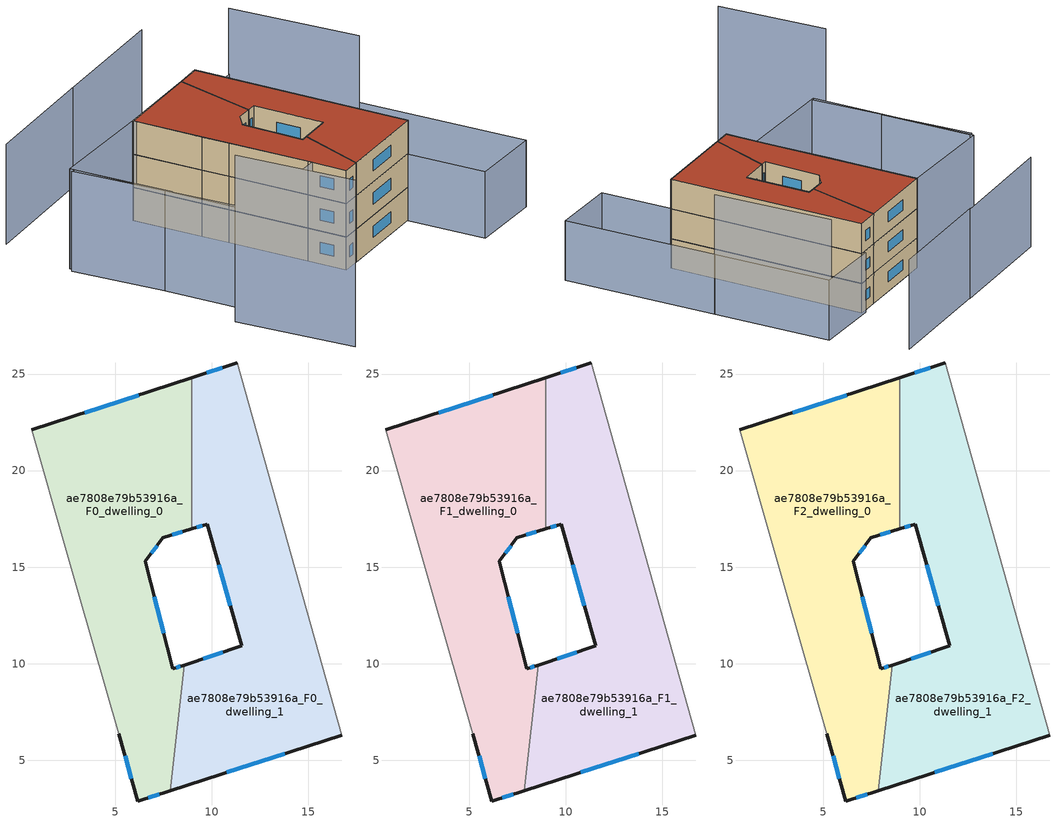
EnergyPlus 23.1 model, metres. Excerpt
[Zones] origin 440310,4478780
ae7808e79b53916a_F0_dwelling_0
 floor ground (EU_floor_Construction): 7.84,3.43 8.56,9.93 7.97,9.74 6.55,15.31 7.47,16.52 8.95,16.97 8.95,24.8 0.68,22.1 2.46,15.85 3.14,13.5 5.18,6.38 6.16,2.89 z0
 wall outside (EU_wall_Construction): 0.68,22.1 8.95,24.8 / 8.95,16.97 7.47,16.52 6.55,15.31 7.97,9.74 8.56,9.93 / 7.84,3.43 6.16,2.89 5.18,6.38 z0:3
 wall adiabatic (EU_wall_Construction): 5.18,6.38 3.14,13.5 2.46,15.85 0.68,22.1 z0:3
 wall to ae7808e79b53916a_F0_dwelling_1 (EU_wall_Construction): 8.95,24.8 8.95,16.97 / 8.56,9.93 7.84,3.43 z0:3
 window (EU_Window_Construction): 3.42,23 6.21,23.91 / 8.46,16.82 7.96,16.67 / 7.16,16.12 6.85,15.71 / 7.02,13.46 7.5,11.58 / 8.17,9.8 8.37,9.87 / 7.28,3.25 6.72,3.07 / 5.84,4.05 5.51,5.22 z0.99:2.01
ae7808e79b53916a_F0_dwelling_1
 floor ground (EU_floor_Construction): 16.72,6.29 11.31,25.57 8.95,24.8 8.95,16.97 9.77,17.22 11.54,10.92 8.56,9.93 7.84,3.43 z0
 wall outside (EU_wall_Construction): 8.56,9.93 11.54,10.92 9.77,17.22 8.95,16.97 / 8.95,24.8 11.31,25.57 / 16.72,6.29 7.84,3.43 z0:3
 wall adiabatic (EU_wall_Construction): 11.31,25.57 16.72,6.29 z0:3
 window (EU_Window_Construction): 9.55,10.26 10.56,10.59 / 10.96,13.01 10.36,15.13 / 9.5,17.14 9.22,17.06 / 9.74,25.06 10.53,25.32 / 13.78,5.34 10.78,4.38 z0.99:2.01
ae7808e79b53916a_F1_dwelling_0
 floor to ae7808e79b53916a_F0_dwelling_0 (EU_floor_Construction): 7.83,3.43 8.56,9.93 7.97,9.74 6.55,15.31 7.47,16.52 8.95,16.97 8.95,24.8 0.68,22.1 2.46,15.85 3.14,13.5 5.18,6.38 6.16,2.89 z3
 wall outside (EU_wall_Construction): 0.68,22.1 8.95,24.8 / 8.95,16.97 7.47,16.52 6.55,15.31 7.97,9.74 8.56,9.93 / 7.84,3.43 6.16,2.89 5.18,6.38 z3:6
 wall adiabatic (EU_wall_Construction): 5.18,6.38 3.14,13.5 2.46,15.85 0.68,22.1 z3:6
 wall to ae7808e79b53916a_F1_dwelling_1 (EU_wall_Construction): 8.95,24.8 8.95,16.97 / 8.56,9.93 7.84,3.43 z3:6
 window (EU_Window_Construction): 3.42,23 6.21,23.91 / 8.46,16.82 7.96,16.67 / 7.16,16.12 6.85,15.71 / 7.02,13.46 7.5,11.58 / 8.17,9.8 8.37,9.87 / 7.28,3.25 6.72,3.07 / 5.84,4.05 5.51,5.22 z3.99:5.01
ae7808e79b53916a_F1_dwelling_1
 floor to ae7808e79b53916a_F0_dwelling_1 (EU_floor_Construction): 16.72,6.29 11.31,25.57 8.95,24.8 8.95,16.97 9.77,17.22 11.54,10.92 8.56,9.93 7.83,3.43 z3
 wall outside (EU_wall_Construction): 8.56,9.93 11.54,10.92 9.77,17.22 8.95,16.97 / 8.95,24.8 11.31,25.57 / 16.72,6.29 7.84,3.43 z3:6
 wall adiabatic (EU_wall_Construction): 11.31,25.57 16.72,6.29 z3:6
 window (EU_Window_Construction): 9.55,10.26 10.56,10.59 / 10.96,13.01 10.36,15.13 / 9.5,17.14 9.22,17.06 / 9.74,25.06 10.53,25.32 / 13.78,5.34 10.78,4.38 z3.99:5.01
ae7808e79b53916a_F2_dwelling_0
 floor to ae7808e79b53916a_F1_dwelling_0 (EU_floor_Construction): 7.83,3.43 8.56,9.93 7.97,9.74 6.55,15.31 7.47,16.52 8.95,16.97 8.95,24.8 0.68,22.1 2.46,15.85 3.14,13.5 5.18,6.38 6.16,2.89 z6
 wall outside (EU_wall_Construction): 0.68,22.1 8.95,24.8 / 8.95,16.97 7.47,16.52 6.55,15.31 7.97,9.74 8.56,9.93 / 7.84,3.43 6.16,2.89 5.18,6.38 z6:9
 wall adiabatic (EU_wall_Construction): 5.18,6.38 3.14,13.5 2.46,15.85 0.68,22.1 z6:9
 wall to ae7808e79b53916a_F2_dwelling_1 (EU_wall_Construction): 8.95,24.8 8.95,16.97 / 8.56,9.93 7.84,3.43 z6:9
 window (EU_Window_Construction): 3.42,23 6.21,23.91 / 8.46,16.82 7.96,16.67 / 7.16,16.12 6.85,15.71 / 7.02,13.46 7.5,11.58 / 8.17,9.8 8.37,9.87 / 7.28,3.25 6.72,3.07 / 5.84,4.05 5.51,5.22 z6.99:8.01
 roof outside (EU_roof_Construction): 8.95,24.8 8.95,16.97 7.47,16.52 6.55,15.31 7.97,9.74 8.56,9.93 7.84,3.43 6.16,2.89 5.18,6.38 3.14,13.5 2.46,15.85 0.68,22.1 z9
ae7808e79b53916a_F2_dwelling_1
 floor to ae7808e79b53916a_F1_dwelling_1 (EU_floor_Construction): 16.72,6.29 11.31,25.57 8.95,24.8 8.95,16.97 9.77,17.22 11.54,10.92 8.56,9.93 7.83,3.43 z6
 wall outside (EU_wall_Construction): 8.56,9.93 11.54,10.92 9.77,17.22 8.95,16.97 / 8.95,24.8 11.31,25.57 / 16.72,6.29 7.84,3.43 z6:9
 wall adiabatic (EU_wall_Construction): 11.31,25.57 16.72,6.29 z6:9
 window (EU_Window_Construction): 9.55,10.26 10.56,10.59 / 10.96,13.01 10.36,15.13 / 9.5,17.14 9.22,17.06 / 9.74,25.06 10.53,25.32 / 13.78,5.34 10.78,4.38 z6.99:8.01
 roof outside (EU_roof_Construction): 11.31,25.57 16.72,6.29 7.84,3.43 8.56,9.93 11.54,10.92 9.77,17.22 8.95,16.97 8.95,24.8 z9
shading: -7.34,2.27 -3.89,-8.18 z0:15; -9.84,18.68 -4.68,3.12 / -9.51,18.77 -6.87,10.01 / 2,30.29 -9.91,26.21 / 13.75,34.17 1.88,30.21 / -4.98,3.02 -9.62,19.14 / -9.62,19.14 0.68,22.1 / 0.68,22.1 5.32,5.98 / 5.32,5.98 -4.98,3.02 z0:9; 17.53,27.61 25.35,1.28 / 25.35,1.28 18.68,-0.7 / 18.68,-0.7 10.87,25.63 / 10.87,25.63 17.53,27.61 z0:6; 20.93,16.17 17.21,27.53 z0:12
[Building]
EU S2 Campaign: North Axis=0; Terrain=City; Solar Distribution=FullExterior
[Site:Location]
Madrid: Latitude=40.5; Longitude=-3.5; Time Zone=1; Elevation=609
[SizingPeriod:WeatherFileDays]
AnnualSizingPeriod: Begin Month=1; Begin Day of Month=1; End Month=12; End Day of Month=31; Day of Week for Start Day=Monday; Use Weather File Daylight Saving Period=No; Use Weather File Rain and Snow Indicators=No
[MATERIAL]
EU_InternalMass_Material: Roughness=MediumRough; Thickness=0.1; Conductivity=1; Density=1800; Specific Heat=900; Thermal Absorptance=0.9; Solar Absorptance=0.7; Visible Absorptance=0.7
[MATERIAL:NOMASS] Roughness=MediumRough; Thermal Absorptance=0.9; Solar Absorptance=0.7; Visible Absorptance=0.7
Name | Thermal Resistance
EU_wall_NoMass | 0.609216
EU_roof_NoMass | 0.513268
EU_floor_NoMass | 0.568163
[WINDOWMATERIAL:SIMPLEGLAZINGSYSTEM]
EU_Window_SimpleGlazing: UFactor=5.50606; Solar Heat Gain Coefficient=0.85; Visible Transmittance=0.85
[CONSTRUCTION]
EU_wall_Construction: EU_wall_NoMass
EU_roof_Construction: EU_roof_NoMass
EU_floor_Construction: EU_floor_NoMass
EU_InternalMass_Construction: EU_InternalMass_Material
EU_Window_Construction: EU_Window_SimpleGlazing
[ZONE] Type=1; Multiplier=1; Ceiling Height=autocalculate; Floor Area=autocalculate; Part of Total Floor Area=Yes
Name | Volume
ae7808e79b53916a_F0_dwelling_0; ae7808e79b53916a_F1_dwelling_0; ae7808e79b53916a_F2_dwelling_0 | 298.237
ae7808e79b53916a_F0_dwelling_1 | 298.249
ae7808e79b53916a_F1_dwelling_1; ae7808e79b53916a_F2_dwelling_1 | 298.25
[INTERNALMASS] Construction=EU_InternalMass_Construction
Name | Zone or ZoneList | Surface Area
ae7808e79b53916a_F0_dwelling_0_EU_InternalMass | ae7808e79b53916a_F0_dwelling_0 | 99.4122
ae7808e79b53916a_F0_dwelling_1_EU_InternalMass | ae7808e79b53916a_F0_dwelling_1 | 99.4167
ae7808e79b53916a_F1_dwelling_0_EU_InternalMass | ae7808e79b53916a_F1_dwelling_0 | 99.4122
ae7808e79b53916a_F1_dwelling_1_EU_InternalMass | ae7808e79b53916a_F1_dwelling_1 | 99.4167
ae7808e79b53916a_F2_dwelling_0_EU_InternalMass | ae7808e79b53916a_F2_dwelling_0 | 99.4122
ae7808e79b53916a_F2_dwelling_1_EU_InternalMass | ae7808e79b53916a_F2_dwelling_1 | 99.4167
[OTHEREQUIPMENT] Fuel Type=Electricity; Design Level Calculation Method=Watts/Area; Power per Zone Floor Area=1; Fraction Latent=0; Fraction Radiant=0; Fraction Lost=0; Carbon Dioxide Generation Rate=0; EndUse Subcategory=EU_Step8_InternalGains
Name | Zone or ZoneList or Space or SpaceList | Schedule
EU_Step8_InternalGain_ae7808e79b53916a_F0_dwelling_0_f000 | ae7808e79b53916a_F0_dwelling_0 | EU_Step8_GainSchedule_ae7808e79b53916a_F0_dwelling_0_f000
EU_Step8_InternalGain_ae7808e79b53916a_F0_dwelling_1_f000 | ae7808e79b53916a_F0_dwelling_1 | EU_Step8_GainSchedule_ae7808e79b53916a_F0_dwelling_1_f000
EU_Step8_InternalGain_ae7808e79b53916a_F1_dwelling_0_f000 | ae7808e79b53916a_F1_dwelling_0 | EU_Step8_GainSchedule_ae7808e79b53916a_F1_dwelling_0_f000
EU_Step8_InternalGain_ae7808e79b53916a_F1_dwelling_1_f000 | ae7808e79b53916a_F1_dwelling_1 | EU_Step8_GainSchedule_ae7808e79b53916a_F1_dwelling_1_f000
EU_Step8_InternalGain_ae7808e79b53916a_F2_dwelling_0_f000 | ae7808e79b53916a_F2_dwelling_0 | EU_Step8_GainSchedule_ae7808e79b53916a_F2_dwelling_0_f000
EU_Step8_InternalGain_ae7808e79b53916a_F2_dwelling_1_f000 | ae7808e79b53916a_F2_dwelling_1 | EU_Step8_GainSchedule_ae7808e79b53916a_F2_dwelling_1_f000
[ZONEVENTILATION:DESIGNFLOWRATE] Schedule=EU_AlwaysOn; Design Flow Rate Calculation Method=AirChanges/Hour; Air Changes per Hour=0.752966; Ventilation Type=Natural; Fan Pressure Rise=0; Fan Total Efficiency=1; Constant Term Coefficient=1; Temperature Term Coefficient=0; Velocity Term Coefficient=0; Velocity Squared Term Coefficient=0; Minimum Indoor Temperature=-100; Maximum Indoor Temperature=100; Delta Temperature=-100; Minimum Outdoor Temperature=-100; Maximum Outdoor Temperature=100; Maximum Wind Speed=40
Name | Zone or ZoneList or Space or SpaceList
EU_ConstantAir_ae7808e79b53916a_F0_dwelling_0 | ae7808e79b53916a_F0_dwelling_0
EU_ConstantAir_ae7808e79b53916a_F0_dwelling_1 | ae7808e79b53916a_F0_dwelling_1
EU_ConstantAir_ae7808e79b53916a_F1_dwelling_0 | ae7808e79b53916a_F1_dwelling_0
EU_ConstantAir_ae7808e79b53916a_F1_dwelling_1 | ae7808e79b53916a_F1_dwelling_1
EU_ConstantAir_ae7808e79b53916a_F2_dwelling_0 | ae7808e79b53916a_F2_dwelling_0
EU_ConstantAir_ae7808e79b53916a_F2_dwelling_1 | ae7808e79b53916a_F2_dwelling_1
[HVACTEMPLATE:THERMOSTAT] Constant Heating Setpoint=20; Constant Cooling Setpoint=50
EU_HeatOnly_ae7808e79b53916a_F0_dwelling_0; EU_HeatOnly_ae7808e79b53916a_F0_dwelling_1; EU_HeatOnly_ae7808e79b53916a_F1_dwelling_0; EU_HeatOnly_ae7808e79b53916a_F1_dwelling_1; EU_HeatOnly_ae7808e79b53916a_F2_dwelling_0; EU_HeatOnly_ae7808e79b53916a_F2_dwelling_1
[HVACTEMPLATE:ZONE:IDEALLOADSAIRSYSTEM] System Availability Schedule=EU_AlwaysOn; Maximum Heating Supply Air Temperature=50; Minimum Cooling Supply Air Temperature=13; Maximum Heating Supply Air Humidity Ratio=0.0156; Minimum Cooling Supply Air Humidity Ratio=0.0077; Heating Limit=NoLimit; Cooling Limit=NoLimit; Heating Availability Schedule=EU_AlwaysOn; Cooling Availability Schedule=EU_CoolingOff; Dehumidification Control Type=ConstantSensibleHeatRatio; Cooling Sensible Heat Ratio=0.7; Dehumidification Setpoint=60; Humidification Control Type=None; Humidification Setpoint=30; Outdoor Air Method=None; Outdoor Air Flow Rate per Person=0.00944; Outdoor Air Flow Rate per Zone Floor Area=0; Outdoor Air Flow Rate per Zone=0; Demand Controlled Ventilation Type=None; Outdoor Air Economizer Type=NoEconomizer; Heat Recovery Type=None; Sensible Heat Recovery Effectiveness=0.7; Latent Heat Recovery Effectiveness=0.65
Name | Template Thermostat
ae7808e79b53916a_F0_dwelling_0 | EU_HeatOnly_ae7808e79b53916a_F0_dwelling_0
ae7808e79b53916a_F0_dwelling_1 | EU_HeatOnly_ae7808e79b53916a_F0_dwelling_1
ae7808e79b53916a_F1_dwelling_0 | EU_HeatOnly_ae7808e79b53916a_F1_dwelling_0
ae7808e79b53916a_F1_dwelling_1 | EU_HeatOnly_ae7808e79b53916a_F1_dwelling_1
ae7808e79b53916a_F2_dwelling_0 | EU_HeatOnly_ae7808e79b53916a_F2_dwelling_0
ae7808e79b53916a_F2_dwelling_1 | EU_HeatOnly_ae7808e79b53916a_F2_dwelling_1
[SIZING:ZONE] Zone Cooling Design Supply Air Temperature Input Method=SupplyAirTemperature; Zone Cooling Design Supply Air Temperature=13; Zone Heating Design Supply Air Temperature Input Method=SupplyAirTemperature; Zone Heating Design Supply Air Temperature=50; Zone Cooling Design Supply Air Humidity Ratio=0.008; Zone Heating Design Supply Air Humidity Ratio=0.008; Cooling Design Air Flow Method=DesignDay; Cooling Design Air Flow Rate=0; Cooling Minimum Air Flow per Zone Floor Area=0.000762; Cooling Minimum Air Flow=0; Cooling Minimum Air Flow Fraction=0.2; Heating Design Air Flow Method=DesignDay; Heating Design Air Flow Rate=0; Heating Maximum Air Flow per Zone Floor Area=0.002032; Heating Maximum Air Flow=0.141576; Heating Maximum Air Flow Fraction=0.3; Account for Dedicated Outdoor Air System=No; Dedicated Outdoor Air System Control Strategy=NeutralSupplyAir; Dedicated Outdoor Air Low Setpoint Temperature for Design=autosize; Dedicated Outdoor Air High Setpoint Temperature for Design=autosize; Zone Load Sizing Method=Sensible Load Only No Latent Load; Zone Latent Cooling Design Supply Air Humidity Ratio Input Method=HumidityRatioDifference; Zone Cooling Design Supply Air Humidity Ratio Difference=0.005; Zone Latent Heating Design Supply Air Humidity Ratio Input Method=HumidityRatioDifference; Zone Humidification Design Supply Air Humidity Ratio Difference=0.005
ae7808e79b53916a_F0_dwelling_0; ae7808e79b53916a_F0_dwelling_1; ae7808e79b53916a_F1_dwelling_0; ae7808e79b53916a_F1_dwelling_1; ae7808e79b53916a_F2_dwelling_0; ae7808e79b53916a_F2_dwelling_1
[SCHEDULE:CONSTANT]
Name | Hourly Value
EU_AlwaysOn | 1
EU_CoolingOff | 0
[SCHEDULE:FILE] Column Number=1; Rows to Skip at Top=0; Number of Hours of Data=8760; Column Separator=Comma; Interpolate to Timestep=No; Minutes per Item=60; Adjust Schedule for Daylight Savings=Yes
Name | File
EU_Step8_GainSchedule_ae7808e79b53916a_F0_dwelling_0_f000 | ../../schedules/ae7808e79b53916a/ae7808e79b53916a_F0_dwelling_0_f000_gain.csv
EU_Step8_GainSchedule_ae7808e79b53916a_F0_dwelling_1_f000 | ../../schedules/ae7808e79b53916a/ae7808e79b53916a_F0_dwelling_1_f000_gain.csv
EU_Step8_GainSchedule_ae7808e79b53916a_F1_dwelling_0_f000 | ../../schedules/ae7808e79b53916a/ae7808e79b53916a_F1_dwelling_0_f000_gain.csv
EU_Step8_GainSchedule_ae7808e79b53916a_F1_dwelling_1_f000 | ../../schedules/ae7808e79b53916a/ae7808e79b53916a_F1_dwelling_1_f000_gain.csv
EU_Step8_GainSchedule_ae7808e79b53916a_F2_dwelling_0_f000 | ../../schedules/ae7808e79b53916a/ae7808e79b53916a_F2_dwelling_0_f000_gain.csv
EU_Step8_GainSchedule_ae7808e79b53916a_F2_dwelling_1_f000 | ../../schedules/ae7808e79b53916a/ae7808e79b53916a_F2_dwelling_1_f000_gain.csv
